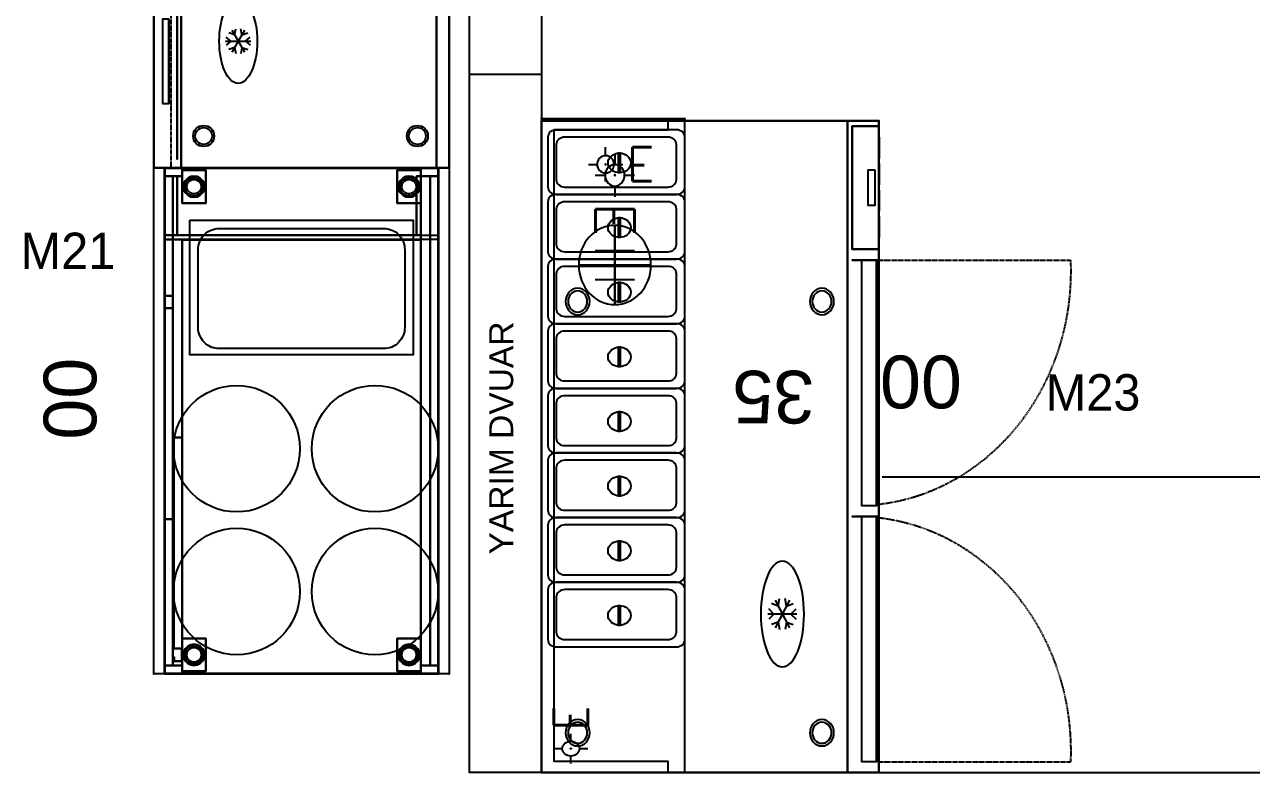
# Model space of a CAD drawing. Header units: millimetres. Extents: x 38967 to 51721, y 49836 to 53207.
# Drawn here: x 42206.4 to 42497.4, y 52458.8 to 52636.2 of the extents above; entities that cross this region are included whole.
import ezdxf
from ezdxf.enums import TextEntityAlignment as Align

# ---------------------------------------------------------------- set-up
doc = ezdxf.new("R2010")
doc.units = ezdxf.units.MM
doc.header["$LTSCALE"] = 5
doc.linetypes.add('DASHED2', pattern=[9.525, 6.35, -3.175])
doc.linetypes.add('NASCOSTA', pattern=[0.375, 0.25, -0.125])
for name, color, linetype in [('200-EquipBlack-3d', 250, 'Continuous'), ('200-EquipBorder-2d', 9, 'Continuous'), ('200-EquipHidden-2D', 53, 'DASHED2'), ('200-EquipID-2d', 7, 'Continuous'), ('200-EquipInternal-2d', 252, 'Continuous'), ('200-EquipRemBorder-3d', 7, 'Continuous'), ('200-EquipSteel-3d', 9, 'Continuous'), ('250-Connections-2d', 6, 'Continuous'), ('250-ele-2d', 20, 'Continuous')]:
    doc.layers.add(name, color=color, linetype=linetype)
doc.layers.add('200-InsPoint-3D', color=3, linetype='Continuous', plot=False)
doc.styles.add('Arial', font='arial.ttf')
doc.styles.add('ROMANS', font='micross.ttf')
doc.styles.add('SIMPLEX', font='simplex')
doc.styles.add('TAKSİM', font='GOTHIC.TTF', dxfattribs={"height": 20})

# ---------------------------------------------------------------- blocks, each defined once
blk = doc.blocks.new('ICE')
at = {"layer": '200-EquipInternal-2d'}
for p, q in [((0, 17.5), (-9.6, 28.4)), ((0, -30), (0, 30)), ((0, 17.5), (9.6, 28.4)), ((-15.2, 8.8), (-29.4, 5.9)), ((-26, -15), (26, 15)), ((-26, 15), (26, -15)), ((-15.2, 8.8), (-19.8, 22.5)), ((15.2, 8.8), (19.8, 22.5)), ((15.2, 8.8), (29.4, 5.9)), ((-15.2, -8.8), (-29.4, -5.9)), ((-15.2, -8.8), (-19.8, -22.5)), ((0, -17.5), (-9.6, -28.4)), ((0, -17.5), (9.6, -28.4)), ((15.2, -8.8), (29.4, -5.9)), ((15.2, -8.8), (19.8, -22.5))]:
    blk.add_line(p, q, dxfattribs=at)
blk.add_ellipse((0, 0), major_axis=(-100, 0), ratio=0.45, dxfattribs=at)
blk = doc.blocks.new('connection')
for p, q in [((-1.106, 1.636), (-1.106, -1.636)), ((1.106, 1.636), (1.106, -1.636)), ((-1.106, 0), (1.106, 0))]:
    blk.add_line(p, q)
at = {"extrusion": (-1, 0, 0)}
for p, q in [((0, 1.106, 1.636), (0, 1.106, -1.636)), ((0, 1.106), (0, -1.106)), ((0, -1.106, 1.636), (0, -1.106, -1.636))]:
    blk.add_line(p, q, dxfattribs=at)
at = {"extrusion": (0, -1, 0)}
for p, q in [((-1.106, 0, 1.636), (-1.106, 0, -1.636)), ((-1.106, 0), (1.106, 0)), ((1.106, 0, 1.636), (1.106, 0, -1.636))]:
    blk.add_line(p, q, dxfattribs=at)
blk.add_circle((0, 0), 3)
at = {"extrusion": (-1, 0, 0)}
blk.add_circle((0, 0), 3, dxfattribs=at)
at = {"extrusion": (0, -1, 0)}
blk.add_circle((0, 0), 3, dxfattribs=at)
blk = doc.blocks.new('ECON')
at = {"layer": '250-ele-2d'}
for p, q in [((0, 40.6), (0, 20.3)), ((-40.6, 0), (-20.3, 0)), ((20.3, 0), (40.6, 0)), ((0, -20.3), (0, -40.6))]:
    blk.add_line(p, q, dxfattribs=at)
for radius in [20.3, 1]:
    blk.add_circle((0, 0), radius, dxfattribs=at)
blk.add_point((0, 0), dxfattribs=at)
at = {"layer": '250-ele-2d', "style": 'SIMPLEX', "flags": 8}
blk.add_attdef('E', (50, -40.6), '', height=81, dxfattribs=at)
blk = doc.blocks.new('HB2P')
at = {"layer": '200-EquipBlack-3d'}
blk.add_3dface([(92.6, -692.1, 789.3), (160.1, -692.1, 789.3), (160.1, -678, 803.4), (92.6, -678, 803.4)], dxfattribs=at)
at = {"layer": '200-EquipBorder-2d'}
blk.add_lwpolyline([(0, -700), (1234, -700), (1234, 0), (0, 0)], close=True, dxfattribs=at)
at = {"layer": '200-EquipInternal-2d', "linetype": 'NASCOSTA'}
for p, q in [((264, -700), (264, -1098)), ((1214, -700), (1214, -1098))]:
    blk.add_line(p, q, dxfattribs=at)
for centre, start, end in [((283.9, -653.2), 267.4435, 353.9694), ((1194.1, -653.2), 186.0306, 272.5565)]:
    blk.add_arc(centre, 445.2, start, end, dxfattribs=at)
at = {"layer": '200-EquipRemBorder-3d', "extrusion": (1, 0, 0)}
for elevation in [264, 749]:
    blk.add_lwpolyline([(-700, 780), (-700, 230), (-645, 230), (-645, 835), (-665, 835), (-665, 780)], close=True, dxfattribs=dict(at, elevation=elevation))
at = {"layer": '200-EquipSteel-3d', "extrusion": (0, -1, 0), "elevation": 700.5}
for points in [[(30.9, 547.8), (70.9, 547.8), (70.9, 557.8), (30.9, 557.8)], [(30.9, 572.8), (70.9, 572.8), (70.9, 582.8), (30.9, 582.8)], [(30.9, 597.8), (70.9, 597.8), (70.9, 607.8), (30.9, 607.8)], [(30.9, 622.8), (70.9, 622.8), (70.9, 632.8), (30.9, 632.8)], [(30.9, 647.8), (70.9, 647.8), (70.9, 657.8), (30.9, 657.8)], [(30.9, 672.8), (70.9, 672.8), (70.9, 682.8), (30.9, 682.8)], [(30.9, 697.8), (70.9, 697.8), (70.9, 707.8), (30.9, 707.8)], [(30.9, 722.8), (70.9, 722.8), (70.9, 732.8), (30.9, 732.8)], [(30.9, 747.8), (70.9, 747.8), (70.9, 757.8), (30.9, 757.8)], [(30.9, 247.7), (70.9, 247.7), (70.9, 257.7), (30.9, 257.7)], [(30.9, 322.7), (70.9, 322.7), (70.9, 332.7), (30.9, 332.7)], [(30.9, 272.7), (70.9, 272.7), (70.9, 282.7), (30.9, 282.7)], [(30.9, 297.7), (70.9, 297.7), (70.9, 307.7), (30.9, 307.7)], [(30.9, 347.7), (70.9, 347.7), (70.9, 357.7), (30.9, 357.7)], [(30.9, 372.7), (70.9, 372.7), (70.9, 382.7), (30.9, 382.7)], [(30.9, 447.7), (70.9, 447.7), (70.9, 457.7), (30.9, 457.7)], [(30.9, 422.7), (70.9, 422.7), (70.9, 432.7), (30.9, 432.7)], [(30.9, 397.7), (70.9, 397.7), (70.9, 407.7), (30.9, 407.7)], [(80.9, 547.8), (120.9, 547.8), (120.9, 557.8), (80.9, 557.8)], [(80.9, 572.8), (120.9, 572.8), (120.9, 582.8), (80.9, 582.8)], [(80.9, 597.8), (120.9, 597.8), (120.9, 607.8), (80.9, 607.8)], [(80.9, 622.8), (120.9, 622.8), (120.9, 632.8), (80.9, 632.8)], [(80.9, 647.8), (120.9, 647.8), (120.9, 657.8), (80.9, 657.8)], [(80.9, 672.8), (120.9, 672.8), (120.9, 682.8), (80.9, 682.8)], [(80.9, 697.8), (120.9, 697.8), (120.9, 707.8), (80.9, 707.8)], [(80.9, 722.8), (120.9, 722.8), (120.9, 732.8), (80.9, 732.8)], [(80.9, 747.8), (120.9, 747.8), (120.9, 757.8), (80.9, 757.8)], [(80.9, 247.7), (120.9, 247.7), (120.9, 257.7), (80.9, 257.7)], [(80.9, 322.7), (120.9, 322.7), (120.9, 332.7), (80.9, 332.7)], [(80.9, 272.7), (120.9, 272.7), (120.9, 282.7), (80.9, 282.7)], [(80.9, 297.7), (120.9, 297.7), (120.9, 307.7), (80.9, 307.7)], [(80.9, 347.7), (120.9, 347.7), (120.9, 357.7), (80.9, 357.7)], [(80.9, 372.7), (120.9, 372.7), (120.9, 382.7), (80.9, 382.7)], [(80.9, 447.7), (120.9, 447.7), (120.9, 457.7), (80.9, 457.7)], [(80.9, 422.7), (120.9, 422.7), (120.9, 432.7), (80.9, 432.7)], [(80.9, 397.7), (120.9, 397.7), (120.9, 407.7), (80.9, 407.7)], [(130.9, 547.8), (170.9, 547.8), (170.9, 557.8), (130.9, 557.8)], [(130.9, 572.8), (170.9, 572.8), (170.9, 582.8), (130.9, 582.8)], [(130.9, 597.8), (170.9, 597.8), (170.9, 607.8), (130.9, 607.8)], [(130.9, 622.8), (170.9, 622.8), (170.9, 632.8), (130.9, 632.8)], [(130.9, 647.8), (170.9, 647.8), (170.9, 657.8), (130.9, 657.8)], [(130.9, 672.8), (170.9, 672.8), (170.9, 682.8), (130.9, 682.8)], [(130.9, 697.8), (170.9, 697.8), (170.9, 707.8), (130.9, 707.8)], [(130.9, 722.8), (170.9, 722.8), (170.9, 732.8), (130.9, 732.8)], [(130.9, 747.8), (170.9, 747.8), (170.9, 757.8), (130.9, 757.8)], [(130.9, 247.7), (170.9, 247.7), (170.9, 257.7), (130.9, 257.7)], [(130.9, 272.7), (170.9, 272.7), (170.9, 282.7), (130.9, 282.7)], [(130.9, 297.7), (170.9, 297.7), (170.9, 307.7), (130.9, 307.7)], [(130.9, 322.7), (170.9, 322.7), (170.9, 332.7), (130.9, 332.7)], [(130.9, 347.7), (170.9, 347.7), (170.9, 357.7), (130.9, 357.7)], [(130.9, 372.7), (170.9, 372.7), (170.9, 382.7), (130.9, 382.7)], [(130.9, 447.7), (170.9, 447.7), (170.9, 457.7), (130.9, 457.7)], [(130.9, 397.7), (170.9, 397.7), (170.9, 407.7), (130.9, 407.7)], [(130.9, 422.7), (170.9, 422.7), (170.9, 432.7), (130.9, 432.7)], [(180.9, 547.8), (220.9, 547.8), (220.9, 557.8), (180.9, 557.8)], [(180.9, 572.8), (220.9, 572.8), (220.9, 582.8), (180.9, 582.8)], [(180.9, 597.8), (220.9, 597.8), (220.9, 607.8), (180.9, 607.8)], [(180.9, 622.8), (220.9, 622.8), (220.9, 632.8), (180.9, 632.8)], [(180.9, 647.8), (220.9, 647.8), (220.9, 657.8), (180.9, 657.8)], [(180.9, 672.8), (220.9, 672.8), (220.9, 682.8), (180.9, 682.8)], [(180.9, 697.8), (220.9, 697.8), (220.9, 707.8), (180.9, 707.8)], [(180.9, 722.8), (220.9, 722.8), (220.9, 732.8), (180.9, 732.8)], [(180.9, 747.8), (220.9, 747.8), (220.9, 757.8), (180.9, 757.8)], [(180.9, 247.7), (220.9, 247.7), (220.9, 257.7), (180.9, 257.7)], [(180.9, 322.7), (220.9, 322.7), (220.9, 332.7), (180.9, 332.7)], [(180.9, 272.7), (220.9, 272.7), (220.9, 282.7), (180.9, 282.7)], [(180.9, 297.7), (220.9, 297.7), (220.9, 307.7), (180.9, 307.7)], [(180.9, 347.7), (220.9, 347.7), (220.9, 357.7), (180.9, 357.7)], [(180.9, 372.7), (220.9, 372.7), (220.9, 382.7), (180.9, 382.7)], [(180.9, 447.7), (220.9, 447.7), (220.9, 457.7), (180.9, 457.7)], [(180.9, 422.7), (220.9, 422.7), (220.9, 432.7), (180.9, 432.7)], [(180.9, 397.7), (220.9, 397.7), (220.9, 407.7), (180.9, 407.7)]]:
    blk.add_lwpolyline(points, close=True, dxfattribs=at)
at = {"layer": '200-EquipSteel-3d'}
for centre, radius in [((342, -75, 100), 25), ((342, -75), 20), ((1158.8, -75, 100), 25), ((1158.8, -75), 20), ((342, -582, 100), 25), ((1158.8, -582, 100), 25), ((342, -582), 20), ((1158.8, -582), 20)]:
    blk.add_circle(centre, radius, dxfattribs=at)
at = {"layer": '200-EquipSteel-3d', "invisible_edges": 15}
for points in [[(264, -700, 780), (264, -700, 230), (264, -645, 230), (264, -645, 780)], [(264, -645, 835), (264, -665, 835), (264, -665, 780), (264, -645, 780)], [(729, -700, 780), (729, -700, 230), (729, -645, 230), (729, -645, 780)], [(729, -645, 835), (729, -665, 835), (729, -665, 780), (729, -645, 780)], [(749, -700, 780), (749, -700, 230), (749, -645, 230), (749, -645, 780)], [(749, -645, 835), (749, -665, 835), (749, -665, 780), (749, -645, 780)], [(1214, -645, 835), (1214, -665, 835), (1214, -665, 780), (1214, -645, 780)], [(1214, -700, 780), (1214, -700, 230), (1214, -645, 230), (1214, -645, 780)]]:
    blk.add_3dface(points, dxfattribs=at)
at = {"layer": '200-EquipSteel-3d'}
for points in [[(264, -695, 835), (729, -695, 835), (729, -665, 835), (264, -665, 835)], [(749, -695, 835), (1214, -695, 835), (1214, -665, 835), (749, -665, 835)], [(264, -695, 805), (729, -695, 805), (729, -695, 835), (264, -695, 835)], [(749, -695, 805), (1214, -695, 805), (1214, -695, 835), (749, -695, 835)]]:
    blk.add_3dface(points, dxfattribs=at)
at = {"layer": '200-InsPoint-3D'}
for p in [(0, 0), (1234, 0), (0, -700), (1234, -700)]:
    blk.add_point(p, dxfattribs=at)
blk.add_blockref('ICE', (934, -500))
at = {"layer": '250-Connections-2d', "xscale": 25, "yscale": 25, "zscale": 25}
blk.add_blockref('connection', (273, -152.2), dxfattribs=at)
at = {"layer": '250-ele-2d'}
blk.add_blockref('ECON', (103, -152.2), dxfattribs=at).add_auto_attribs({'E': 'E'})
at = {"layer": '200-InsPoint-3D'}
blk.add_attdef('DISTANG', (0, 0), '', height=1, dxfattribs=at)
at = {"layer": '200-EquipSteel-3d'}
mesh = blk.add_polymesh((6, 3), dxfattribs=at)
for k, corner in enumerate([(1234, -635, 850), (1234, -635, 200), (1234, -635, 200), (0, -635, 850), (0, -635, 200), (0, -635, 200), (0, 0, 850), (0, 0, 200), (0, -635, 200), (1234, 0, 850), (1234, 0, 200), (1234, -635, 200), (1234, 0, 850), (1234, 0, 850), (1234, -635, 850), (0, 0, 850), (0, 0, 850), (0, -635, 850)]):
    mesh.set_mesh_vertex(divmod(k, 3), corner)
mesh = blk.add_polymesh((6, 3), dxfattribs=at)
for k, corner in enumerate([(1234, -700, 900), (1234, -700, 850), (1234, -700, 850), (0, -700, 900), (0, -700, 850), (0, -700, 850), (0, 0, 900), (0, 0, 850), (0, -700, 850), (1234, 0, 900), (1234, 0, 850), (1234, -700, 850), (1234, 0, 900), (1234, 0, 900), (1234, -700, 900), (0, 0, 900), (0, 0, 900), (0, -700, 900)]):
    mesh.set_mesh_vertex(divmod(k, 3), corner)
mesh = blk.add_polymesh((6, 3), dxfattribs=at)
for k, corner in enumerate([(243, -700, 780), (243, -700, 230), (243, -700, 230), (10, -700, 780), (10, -700, 230), (10, -700, 230), (10, -645, 835), (10, -645, 230), (10, -700, 230), (243, -645, 835), (243, -645, 230), (243, -700, 230), (243, -645, 835), (243, -645, 835), (243, -700, 780), (10, -645, 835), (10, -645, 835), (10, -700, 780)]):
    mesh.set_mesh_vertex(divmod(k, 3), corner)
blk = doc.blocks.new('attrib')
at = {"layer": '200-EquipID-2d', "style": 'Arial'}
blk.add_attdef('POS', text='', height=2.5, dxfattribs=at).set_placement((0, 0, -1), align=Align.MIDDLE)
at = {"layer": '200-EquipID-2d', "style": 'ROMANS', "flags": 1}
for tag, p in [('ZONA', (0, -4.905, -2)), ('EQUIPMENTDATA', (0, -7.89, -2)), ('LONGDESCR', (0, -11.302, -2)), ('EQUIPMENTCONN', (0, -14.714, -2)), ('ACCESSORYDATA', (0, -18.552, -2)), ('ACCESSORYCONN', (0, -21.857, -2))]:
    blk.add_attdef(tag, text='', height=2.5, dxfattribs=at).set_placement(p, align=Align.CENTER)
blk = doc.blocks.new('SquareClose_la0')
blk.add_lwpolyline([(0, 0), (1, 0), (1, 1), (0, 1)], close=True)
blk = doc.blocks.new('legfeet9070150')
at = {"layer": '200-EquipSteel-3d'}
for points in [[(-39, -28, 148), (-39, 28, 148), (39, 28, 148), (39, -28, 148)], [(-39, -28, 150), (39, -28, 150), (39, 28, 150), (-39, 28, 150)], [(-39, 28, 148), (-39, 28, 150), (39, 28, 150), (39, 28, 148)], [(-39, -28, 148), (-39, -28, 150), (-39, 28, 150), (-39, 28, 148)], [(39, -28, 148), (39, 28, 148), (39, 28, 150), (39, -28, 150)], [(-39, -28, 148), (39, -28, 148), (39, -28, 150), (-39, -28, 150)]]:
    blk.add_3dface(points, dxfattribs=at)
for points, invisible_edges in [([(-25.2, 0, 148), (-25.2, 0, 71.2), (-24, 7.8, 71.2), (-24, 7.8, 148)], 4), ([(-25.2, 0, 71.2), (-24.1, 0, 66.9), (-22.9, 7.4, 66.9), (-24, 7.8, 71.2)], 4), ([(-24, -7.8, 148), (-24, -7.8, 71.2), (-25.2, 0, 71.2), (-25.2, 0, 148)], 1), ([(-24, -7.8, 71.2), (-22.9, -7.4, 66.9), (-24.1, 0, 66.9), (-25.2, 0, 71.2)], 1), ([(-24, 7.8, 148), (-24, 7.8, 71.2), (-20.4, 14.8, 71.2), (-20.4, 14.8, 148)], 5), ([(-24, 7.8, 71.2), (-22.9, 7.4, 66.9), (-19.5, 14.1, 66.9), (-20.4, 14.8, 71.2)], 5), ([(-20.5, 6.7, 66.9), (-20.5, 6.7, 4.3), (-21.6, 0, 4.3), (-21.6, 0, 66.9)], 1), ([(-20.5, 6.7, 4.3), (-19.3, 6.3, 1.3), (-20.3, 0, 1.3), (-21.6, 0, 4.3)], 3), ([(-21.6, 0, 66.9), (-21.6, 0, 4.3), (-20.5, -6.7, 4.3), (-20.5, -6.7, 66.9)], 4), ([(-21.6, 0, 4.3), (-20.3, 0, 1.3), (-19.3, -6.3, 1.3), (-20.5, -6.7, 4.3)], 6), ([(-17.4, 12.7, 66.9), (-17.4, 12.7, 4.3), (-20.5, 6.7, 4.3), (-20.5, 6.7, 66.9)], 5), ([(-17.4, 12.7, 4.3), (-16.4, 11.9, 1.3), (-19.3, 6.3, 1.3), (-20.5, 6.7, 4.3)], 7), ([(-20.4, 14.8, 148), (-20.4, 14.8, 71.2), (-14.8, 20.4, 71.2), (-14.8, 20.4, 148)], 5), ([(-20.4, 14.8, 71.2), (-19.5, 14.1, 66.9), (-14.1, 19.5, 66.9), (-14.8, 20.4, 71.2)], 5), ([(-19.3, 6.3, 1.3), (-16.4, 5.3), (-17.2, 0), (-20.3, 0, 1.3)], 9), ([(-20.3, 0, 1.3), (-17.2, 0), (-16.4, -5.3), (-19.3, -6.3, 1.3)], 12), ([(-16.4, 11.9, 1.3), (-13.9, 10.1), (-16.4, 5.3), (-19.3, 6.3, 1.3)], 13), ([(-12.7, 17.4, 66.9), (-12.7, 17.4, 4.3), (-17.4, 12.7, 4.3), (-17.4, 12.7, 66.9)], 5), ([(-12.7, 17.4, 4.3), (-11.9, 16.4, 1.3), (-16.4, 11.9, 1.3), (-17.4, 12.7, 4.3)], 7), ([(-11.9, 16.4, 1.3), (-10.1, 13.9), (-13.9, 10.1), (-16.4, 11.9, 1.3)], 13), ([(-14.8, 20.4, 148), (-14.8, 20.4, 71.2), (-7.8, 24, 71.2), (-7.8, 24, 148)], 5), ([(-14.8, 20.4, 71.2), (-14.1, 19.5, 66.9), (-7.4, 22.9, 66.9), (-7.8, 24, 71.2)], 5), ([(-6.7, 20.5, 66.9), (-6.7, 20.5, 4.3), (-12.7, 17.4, 4.3), (-12.7, 17.4, 66.9)], 5), ([(-6.7, 20.5, 4.3), (-6.3, 19.3, 1.3), (-11.9, 16.4, 1.3), (-12.7, 17.4, 4.3)], 7), ([(-6.3, 19.3, 1.3), (-5.3, 16.4), (-10.1, 13.9), (-11.9, 16.4, 1.3)], 13), ([(-7.8, 24, 148), (-7.8, 24, 71.2), (0, 25.2, 71.2), (0, 25.2, 148)], 1), ([(-7.8, 24, 71.2), (-7.4, 22.9, 66.9), (0, 24.1, 66.9), (0, 25.2, 71.2)], 1), ([(0, 21.6, 66.9), (0, 21.6, 4.3), (-6.7, 20.5, 4.3), (-6.7, 20.5, 66.9)], 4), ([(0, 21.6, 4.3), (0, 20.3, 1.3), (-6.3, 19.3, 1.3), (-6.7, 20.5, 4.3)], 6), ([(0, 20.3, 1.3), (0, 17.2), (-5.3, 16.4), (-6.3, 19.3, 1.3)], 12), ([(0, 25.2, 148), (0, 25.2, 71.2), (7.8, 24, 71.2), (7.8, 24, 148)], 4), ([(0, 25.2, 71.2), (0, 24.1, 66.9), (7.4, 22.9, 66.9), (7.8, 24, 71.2)], 4), ([(6.7, 20.5, 66.9), (6.7, 20.5, 4.3), (0, 21.6, 4.3), (0, 21.6, 66.9)], 1), ([(6.7, 20.5, 4.3), (6.3, 19.3, 1.3), (0, 20.3, 1.3), (0, 21.6, 4.3)], 3), ([(6.3, 19.3, 1.3), (5.3, 16.4), (0, 17.2), (0, 20.3, 1.3)], 9), ([(11.9, 16.4, 1.3), (10.1, 13.9), (5.3, 16.4), (6.3, 19.3, 1.3)], 13), ([(12.7, 17.4, 4.3), (11.9, 16.4, 1.3), (6.3, 19.3, 1.3), (6.7, 20.5, 4.3)], 7), ([(12.7, 17.4, 66.9), (12.7, 17.4, 4.3), (6.7, 20.5, 4.3), (6.7, 20.5, 66.9)], 5), ([(7.8, 24, 71.2), (7.4, 22.9, 66.9), (14.1, 19.5, 66.9), (14.8, 20.4, 71.2)], 5), ([(7.8, 24, 148), (7.8, 24, 71.2), (14.8, 20.4, 71.2), (14.8, 20.4, 148)], 5), ([(16.4, 11.9, 1.3), (13.9, 10.1), (10.1, 13.9), (11.9, 16.4, 1.3)], 13), ([(17.4, 12.7, 4.3), (16.4, 11.9, 1.3), (11.9, 16.4, 1.3), (12.7, 17.4, 4.3)], 7), ([(17.4, 12.7, 66.9), (17.4, 12.7, 4.3), (12.7, 17.4, 4.3), (12.7, 17.4, 66.9)], 5), ([(19.3, 6.3, 1.3), (16.4, 5.3), (13.9, 10.1), (16.4, 11.9, 1.3)], 13), ([(14.8, 20.4, 71.2), (14.1, 19.5, 66.9), (19.5, 14.1, 66.9), (20.4, 14.8, 71.2)], 5), ([(14.8, 20.4, 148), (14.8, 20.4, 71.2), (20.4, 14.8, 71.2), (20.4, 14.8, 148)], 5), ([(20.5, 6.7, 4.3), (19.3, 6.3, 1.3), (16.4, 11.9, 1.3), (17.4, 12.7, 4.3)], 7), ([(20.3, 0, 1.3), (17.2, 0), (16.4, 5.3), (19.3, 6.3, 1.3)], 12), ([(19.3, -6.3, 1.3), (16.4, -5.3), (17.2, 0), (20.3, 0, 1.3)], 9), ([(20.5, 6.7, 66.9), (20.5, 6.7, 4.3), (17.4, 12.7, 4.3), (17.4, 12.7, 66.9)], 5), ([(21.6, 0, 4.3), (20.3, 0, 1.3), (19.3, 6.3, 1.3), (20.5, 6.7, 4.3)], 6), ([(20.5, -6.7, 4.3), (19.3, -6.3, 1.3), (20.3, 0, 1.3), (21.6, 0, 4.3)], 3), ([(20.4, 14.8, 71.2), (19.5, 14.1, 66.9), (22.9, 7.4, 66.9), (24, 7.8, 71.2)], 5), ([(20.4, 14.8, 148), (20.4, 14.8, 71.2), (24, 7.8, 71.2), (24, 7.8, 148)], 5), ([(21.6, 0, 66.9), (21.6, 0, 4.3), (20.5, 6.7, 4.3), (20.5, 6.7, 66.9)], 4), ([(20.5, -6.7, 66.9), (20.5, -6.7, 4.3), (21.6, 0, 4.3), (21.6, 0, 66.9)], 1), ([(24, 7.8, 71.2), (22.9, 7.4, 66.9), (24.1, 0, 66.9), (25.2, 0, 71.2)], 1), ([(25.2, 0, 71.2), (24.1, 0, 66.9), (22.9, -7.4, 66.9), (24, -7.8, 71.2)], 4), ([(24, 7.8, 148), (24, 7.8, 71.2), (25.2, 0, 71.2), (25.2, 0, 148)], 1), ([(25.2, 0, 148), (25.2, 0, 71.2), (24, -7.8, 71.2), (24, -7.8, 148)], 4), ([(-20.4, -14.8, 71.2), (-19.5, -14.1, 66.9), (-22.9, -7.4, 66.9), (-24, -7.8, 71.2)], 5), ([(-20.4, -14.8, 148), (-20.4, -14.8, 71.2), (-24, -7.8, 71.2), (-24, -7.8, 148)], 5), ([(-20.5, -6.7, 4.3), (-19.3, -6.3, 1.3), (-16.4, -11.9, 1.3), (-17.4, -12.7, 4.3)], 7), ([(-20.5, -6.7, 66.9), (-20.5, -6.7, 4.3), (-17.4, -12.7, 4.3), (-17.4, -12.7, 66.9)], 5), ([(-14.8, -20.4, 71.2), (-14.1, -19.5, 66.9), (-19.5, -14.1, 66.9), (-20.4, -14.8, 71.2)], 5), ([(-14.8, -20.4, 148), (-14.8, -20.4, 71.2), (-20.4, -14.8, 71.2), (-20.4, -14.8, 148)], 5), ([(-19.3, -6.3, 1.3), (-16.4, -5.3), (-13.9, -10.1), (-16.4, -11.9, 1.3)], 13), ([(-17.4, -12.7, 4.3), (-16.4, -11.9, 1.3), (-11.9, -16.4, 1.3), (-12.7, -17.4, 4.3)], 7), ([(-17.4, -12.7, 66.9), (-17.4, -12.7, 4.3), (-12.7, -17.4, 4.3), (-12.7, -17.4, 66.9)], 5), ([(-16.4, -11.9, 1.3), (-13.9, -10.1), (-10.1, -13.9), (-11.9, -16.4, 1.3)], 13), ([(-7.8, -24, 71.2), (-7.4, -22.9, 66.9), (-14.1, -19.5, 66.9), (-14.8, -20.4, 71.2)], 5), ([(-7.8, -24, 148), (-7.8, -24, 71.2), (-14.8, -20.4, 71.2), (-14.8, -20.4, 148)], 5), ([(-12.7, -17.4, 4.3), (-11.9, -16.4, 1.3), (-6.3, -19.3, 1.3), (-6.7, -20.5, 4.3)], 7), ([(-12.7, -17.4, 66.9), (-12.7, -17.4, 4.3), (-6.7, -20.5, 4.3), (-6.7, -20.5, 66.9)], 5), ([(-11.9, -16.4, 1.3), (-10.1, -13.9), (-5.3, -16.4), (-6.3, -19.3, 1.3)], 13), ([(0, -25.2, 71.2), (0, -24.1, 66.9), (-7.4, -22.9, 66.9), (-7.8, -24, 71.2)], 4), ([(0, -25.2, 148), (0, -25.2, 71.2), (-7.8, -24, 71.2), (-7.8, -24, 148)], 4), ([(-6.7, -20.5, 4.3), (-6.3, -19.3, 1.3), (0, -20.3, 1.3), (0, -21.6, 4.3)], 3), ([(-6.7, -20.5, 66.9), (-6.7, -20.5, 4.3), (0, -21.6, 4.3), (0, -21.6, 66.9)], 1), ([(-6.3, -19.3, 1.3), (-5.3, -16.4), (0, -17.2), (0, -20.3, 1.3)], 9), ([(0, -20.3, 1.3), (0, -17.2), (5.3, -16.4), (6.3, -19.3, 1.3)], 12), ([(0, -21.6, 4.3), (0, -20.3, 1.3), (6.3, -19.3, 1.3), (6.7, -20.5, 4.3)], 6), ([(0, -21.6, 66.9), (0, -21.6, 4.3), (6.7, -20.5, 4.3), (6.7, -20.5, 66.9)], 4), ([(7.8, -24, 71.2), (7.4, -22.9, 66.9), (0, -24.1, 66.9), (0, -25.2, 71.2)], 1), ([(7.8, -24, 148), (7.8, -24, 71.2), (0, -25.2, 71.2), (0, -25.2, 148)], 1), ([(6.3, -19.3, 1.3), (5.3, -16.4), (10.1, -13.9), (11.9, -16.4, 1.3)], 13), ([(6.7, -20.5, 4.3), (6.3, -19.3, 1.3), (11.9, -16.4, 1.3), (12.7, -17.4, 4.3)], 7), ([(6.7, -20.5, 66.9), (6.7, -20.5, 4.3), (12.7, -17.4, 4.3), (12.7, -17.4, 66.9)], 5), ([(14.8, -20.4, 71.2), (14.1, -19.5, 66.9), (7.4, -22.9, 66.9), (7.8, -24, 71.2)], 5), ([(14.8, -20.4, 148), (14.8, -20.4, 71.2), (7.8, -24, 71.2), (7.8, -24, 148)], 5), ([(11.9, -16.4, 1.3), (10.1, -13.9), (13.9, -10.1), (16.4, -11.9, 1.3)], 13), ([(12.7, -17.4, 4.3), (11.9, -16.4, 1.3), (16.4, -11.9, 1.3), (17.4, -12.7, 4.3)], 7), ([(12.7, -17.4, 66.9), (12.7, -17.4, 4.3), (17.4, -12.7, 4.3), (17.4, -12.7, 66.9)], 5), ([(16.4, -11.9, 1.3), (13.9, -10.1), (16.4, -5.3), (19.3, -6.3, 1.3)], 13), ([(20.4, -14.8, 71.2), (19.5, -14.1, 66.9), (14.1, -19.5, 66.9), (14.8, -20.4, 71.2)], 5), ([(20.4, -14.8, 148), (20.4, -14.8, 71.2), (14.8, -20.4, 71.2), (14.8, -20.4, 148)], 5), ([(17.4, -12.7, 4.3), (16.4, -11.9, 1.3), (19.3, -6.3, 1.3), (20.5, -6.7, 4.3)], 7), ([(17.4, -12.7, 66.9), (17.4, -12.7, 4.3), (20.5, -6.7, 4.3), (20.5, -6.7, 66.9)], 5), ([(24, -7.8, 71.2), (22.9, -7.4, 66.9), (19.5, -14.1, 66.9), (20.4, -14.8, 71.2)], 5), ([(24, -7.8, 148), (24, -7.8, 71.2), (20.4, -14.8, 71.2), (20.4, -14.8, 148)], 5)]:
    blk.add_3dface(points, dxfattribs=dict(at, invisible_edges=invisible_edges))
blk = doc.blocks.new('BoxOpen204201_laSteel')
at = {"layer": '200-EquipSteel-3d', "invisible_edges": 1}
blk.add_3dface([(0, 42, 1), (0, 42), (0, 0), (0, 0, 1)], dxfattribs=at)
at = {"layer": '200-EquipSteel-3d'}
for points in [[(20, 42), (20, 42, 1), (1, 42, 1), (1, 42)], [(20, 0, 1), (20, 0), (20, 42), (20, 42, 1)], [(0, 0), (0, 0, 1), (20, 0, 1), (20, 0)]]:
    blk.add_3dface(points, dxfattribs=at)
blk = doc.blocks.new('BoxOpen2Side_laSteel')
at = {"layer": '200-EquipSteel-3d'}
for points in [[(1, 1), (0, 1), (0, 0), (1, 0)], [(0, 1, 1), (0, 0, 1), (1, 0, 1), (1, 1, 1)]]:
    blk.add_3dface(points, dxfattribs=at)
at = {"layer": '200-EquipSteel-3d', "invisible_edges": 10}
for points in [[(0, 1), (0, 0), (0, 0, 1), (0, 1, 1)], [(1, 0), (1, 1), (1, 1, 1), (1, 0, 1)]]:
    blk.add_3dface(points, dxfattribs=at)
blk = doc.blocks.new('BoxClose_laSteel')
at = {"layer": '200-EquipSteel-3d'}
for points in [[(1, 1), (0, 1), (0, 0), (1, 0)], [(0, 1), (0, 0), (0, 0, 1), (0, 1, 1)], [(1, 1), (0, 1), (0, 1, 1), (1, 1, 1)], [(0, 1, 1), (0, 0, 1), (1, 0, 1), (1, 1, 1)], [(1, 0), (1, 1), (1, 1, 1), (1, 0, 1)], [(0, 0), (1, 0), (1, 0, 1), (0, 0, 1)]]:
    blk.add_3dface(points, dxfattribs=at)
blk = doc.blocks.new('SlidingDoorBody1010-2D')
blk.add_lwpolyline([(1, 0.95), (1, 0), (0, 0), (0, 1), (1, 1)])
blk = doc.blocks.new('SlidingDoorEnd1015-2D')
for p, q in [((1.5, 1), (0, 1)), ((1.45, 0.95), (0, 0.95)), ((1, 0), (1, 0.05)), ((1, 0.05), (1.45, 0.05)), ((1, 0), (1.5, 0)), ((1.45, 0.05), (1.45, 0.95)), ((1.5, 0), (1.5, 1))]:
    blk.add_line(p, q)
blk = doc.blocks.new('SlidingDoorBody1010-3D')
at = {"layer": '200-EquipSteel-3d'}
for points in [[(0, 1, 1), (0, 1), (0, 0), (0, 0, 1)], [(1, 1, 1), (0, 1, 1), (0, 1), (1, 1)], [(1, 0, 1), (1, 0), (1, 0.95), (1, 0.95, 1)], [(0, 0), (0, 0, 1), (1, 0, 1), (1, 0)]]:
    blk.add_3dface(points, dxfattribs=at)
blk = doc.blocks.new('specialSlidingCupboard-$0433')
at = {"layer": '200-InsPoint-3D'}
for p in [(0, 0), (1200, 0), (0, -700), (1200, -700)]:
    blk.add_point(p, dxfattribs=at)
at = {"layer": '200-EquipHidden-2D'}
for p, xscale, yscale, zscale in [((0, -25), 20, -42, 20), ((0, -675), 1200, 650, 1200), ((1030, -675), 10, 650, 10), ((1200, -25), -20, -42, 20), ((0, -675), 20, 42, 20), ((1200, -675), -20, 42, 20), ((1040, -655), 140, 10, 140)]:
    blk.add_blockref('SquareClose_la0', p, dxfattribs=dict(at, xscale=xscale, yscale=yscale, zscale=zscale))
at = {"layer": '200-EquipInternal-2d', "yscale": 20, "zscale": 648}
for name, p, xscale in [('SlidingDoorEnd1015-2D', (60, -653), -20), ('SlidingDoorBody1010-2D', (560.2, -653), -500.25), ('SlidingDoorBody1010-2D', (366.7, -675), 500.25), ('SlidingDoorEnd1015-2D', (866.9, -675), 20)]:
    blk.add_blockref(name, p, dxfattribs=dict(at, xscale=xscale))
at = {"layer": '200-EquipSteel-3d', "zscale": 750}
for name, p, yscale in [('BoxOpen204201_laSteel', (0, -25, 100), -1), ('BoxOpen2Side_laSteel', (0, -633, 100), 566)]:
    blk.add_blockref(name, p, dxfattribs=dict(at, yscale=yscale))
at = {"layer": '200-EquipSteel-3d'}
for name, p, xscale, yscale, zscale in [('BoxClose_laSteel', (1, -674, 100), 1198, 648, 40), ('BoxClose_laSteel', (20, -45, 790), 1160, 20, 60), ('BoxClose_laSteel', (20, -25, 100), 1180, -1, 750), ('BoxOpen204201_laSteel', (1200, -25, 100), -1, -1, 750), ('BoxClose_laSteel', (1, -633, 455), 1028, 566, 40), ('BoxClose_laSteel', (1030, -675, 140), 10, 608, 650), ('BoxClose_laSteel', (1040, -77, 140), 140, 10, 650), ('BoxOpen2Side_laSteel', (1200, -633, 100), -1, 566, 750), ('SlidingDoorBody1010-3D', (560.2, -653, 140), -500.25, 20, 648), ('BoxClose_laSteel', (20, -675, 790), 1160, 20, 60), ('SlidingDoorBody1010-3D', (366.7, -675, 140), 500.25, 20, 648), ('BoxClose_laSteel', (1040, -655, 140), 140, 10, 650)]:
    blk.add_blockref(name, p, dxfattribs=dict(at, xscale=xscale, yscale=yscale, zscale=zscale))
for name, p, zscale in [('legfeet9070150', (45, -95), 0.666666666666667), ('legfeet9070150', (1155, -95), 0.666666666666667), ('legfeet9070150', (45, -605), 0.666666666666667), ('legfeet9070150', (1155, -605), 0.666666666666667), ('BoxOpen204201_laSteel', (0, -675, 100), 750)]:
    blk.add_blockref(name, p, dxfattribs=dict(at, zscale=zscale))
at = {"layer": '200-EquipSteel-3d', "xscale": -1, "zscale": 750}
blk.add_blockref('BoxOpen204201_laSteel', (1200, -675, 100), dxfattribs=at)
blk = doc.blocks.new('A$C4DBF6129')
at = {"layer": '200-EquipBorder-2d'}
for points in [[(15.6, 32.5), (2, 32.5, 0.414214), (0, 30.5), (0, 2, 0.414214), (2, 0), (15.6, 0, 0.414214), (17.6, 2), (17.6, 30.5, 0.414214)], [(13.6, 30.5), (4, 30.5, 0.414214), (2, 28.5), (2, 4, 0.414214), (4, 2), (13.6, 2, 0.414214), (15.6, 4), (15.6, 28.5, 0.414214)]]:
    blk.add_lwpolyline(points, format="xyb", close=True, dxfattribs=at)
blk.add_lwpolyline([(11.2, 15.81), (5.95, 15.81), (5.95, 15.29), (11.2, 15.29)], close=True, dxfattribs=at)
blk.add_circle((8.57, 15.53), 2.68, dxfattribs=at)
blk = doc.blocks.new('ZVR1780')
at = {"layer": '200-EquipBorder-2d'}
blk.add_line((0, -340), (1780, -340), dxfattribs=at)
for points in [[(1780, -340), (1780, 0), (0, 0), (0, -340), (1780, -340)], [(0, -300), (30, -300), (30, -30), (1750, -30), (1750, -300), (1780, -300)]]:
    blk.add_lwpolyline(points, dxfattribs=at)
for p in [(0, 0), (1780, 0), (1780, 0), (0, -340), (1780, -340)]:
    blk.add_point(p, dxfattribs=at)
at = {"layer": '200-InsPoint-3D'}
for p in [(0, 0), (0, 0), (1780, 0), (1780, 0), (0, -340), (0, -340), (1780, -340)]:
    blk.add_point(p, dxfattribs=at)
at = {"xscale": 10, "yscale": 10, "zscale": 10}
for p in [(342, -340), (518, -340), (694, -340), (870, -340), (1046, -340), (1222, -340), (1398, -340), (1574, -340)]:
    blk.add_blockref('A$C4DBF6129', p, dxfattribs=at)
at = {"layer": '250-ele-2d'}
blk.add_blockref('ECON', (65, -69.4), dxfattribs=at).add_auto_attribs({'E': 'E'})
blk.add_blockref('ECON', (65, -69.4), dxfattribs=at).add_auto_attribs({'E': 'E'})
at = {"layer": '200-InsPoint-3D', "flags": 9}
blk.add_attdef('DISTANG', (0, 0), '', height=1, dxfattribs=at)
blk.add_attdef('DISTANG', (0, 0), '', height=1, dxfattribs=at)
blk = doc.blocks.new('HAC')
at = {"layer": '250-Connections-2d'}
for p, q in [((-2.76, 4.09), (-2.76, -4.09)), ((2.76, 4.09), (2.76, -4.09)), ((-2.76, 0), (2.76, 0))]:
    blk.add_line(p, q, dxfattribs=at)
blk.add_circle((0, 0), 7.5, dxfattribs=at)
blk = doc.blocks.new('HB2PU')
at = {"layer": '200-EquipBlack-3d', "extrusion": (0, -1, 0), "elevation": 665}
for points in [[(596.5, 756.4), (596.5, 706.4), (396.5, 706.4), (396.5, 756.4)], [(1081.5, 756.4), (1081.5, 706.4), (881.5, 706.4), (881.5, 756.4)]]:
    blk.add_lwpolyline(points, close=True, dxfattribs=at)
at = {"layer": '200-EquipBlack-3d'}
for points in [[(596.5, -680, 756.4), (596.5, -665, 706.4), (396.5, -665, 706.4), (396.5, -680, 756.4)], [(1081.5, -680, 756.4), (1081.5, -665, 706.4), (881.5, -665, 706.4), (881.5, -680, 756.4)], [(66.4, -700.5, 785.2), (106.4, -700.5, 785.2), (106.4, -700.5, 805.2), (66.4, -700.5, 805.2)], [(113.9, -700.5, 785.2), (133.9, -700.5, 785.2), (133.9, -700.5, 805.2), (113.9, -700.5, 805.2)]]:
    blk.add_3dface(points, dxfattribs=at)
at = {"layer": '200-EquipBorder-2d'}
blk.add_lwpolyline([(0, -700), (1234, -700), (1234, 0), (0, 0)], close=True, dxfattribs=at)
at = {"layer": '200-EquipInternal-2d'}
for p, q in [((0, -30), (1234, -30)), ((739.5, -660), (739.5, -700))]:
    blk.add_line(p, q, dxfattribs=at)
at = {"layer": '200-EquipInternal-2d', "linetype": 'NASCOSTA'}
blk.add_line((250, -660), (1234, -660), dxfattribs=at)
at = {"layer": '200-EquipInternal-2d'}
blk.add_lwpolyline([(250, -660), (250, -740), (0, -740), (0, -700)], dxfattribs=at)
at = {"layer": '200-EquipSteel-3d', "extrusion": (0, -1, 0)}
for points, elevation in [([(264, 230), (264, 830), (729, 830), (729, 230)], 645), ([(749, 230), (749, 830), (1214, 830), (1214, 230)], 645), ([(30.9, 547.8), (70.9, 547.8), (70.9, 557.8), (30.9, 557.8)], 700.5), ([(30.9, 572.8), (70.9, 572.8), (70.9, 582.8), (30.9, 582.8)], 700.5), ([(30.9, 597.8), (70.9, 597.8), (70.9, 607.8), (30.9, 607.8)], 700.5), ([(30.9, 622.8), (70.9, 622.8), (70.9, 632.8), (30.9, 632.8)], 700.5), ([(30.9, 647.8), (70.9, 647.8), (70.9, 657.8), (30.9, 657.8)], 700.5), ([(30.9, 672.8), (70.9, 672.8), (70.9, 682.8), (30.9, 682.8)], 700.5), ([(30.9, 697.8), (70.9, 697.8), (70.9, 707.8), (30.9, 707.8)], 700.5), ([(30.9, 722.8), (70.9, 722.8), (70.9, 732.8), (30.9, 732.8)], 700.5), ([(30.9, 747.8), (70.9, 747.8), (70.9, 757.8), (30.9, 757.8)], 700.5), ([(30.9, 247.7), (70.9, 247.7), (70.9, 257.7), (30.9, 257.7)], 700.5), ([(30.9, 322.7), (70.9, 322.7), (70.9, 332.7), (30.9, 332.7)], 700.5), ([(30.9, 272.7), (70.9, 272.7), (70.9, 282.7), (30.9, 282.7)], 700.5), ([(30.9, 297.7), (70.9, 297.7), (70.9, 307.7), (30.9, 307.7)], 700.5), ([(30.9, 347.7), (70.9, 347.7), (70.9, 357.7), (30.9, 357.7)], 700.5), ([(30.9, 372.7), (70.9, 372.7), (70.9, 382.7), (30.9, 382.7)], 700.5), ([(30.9, 447.7), (70.9, 447.7), (70.9, 457.7), (30.9, 457.7)], 700.5), ([(30.9, 422.7), (70.9, 422.7), (70.9, 432.7), (30.9, 432.7)], 700.5), ([(30.9, 397.7), (70.9, 397.7), (70.9, 407.7), (30.9, 407.7)], 700.5), ([(80.9, 547.8), (120.9, 547.8), (120.9, 557.8), (80.9, 557.8)], 700.5), ([(80.9, 572.8), (120.9, 572.8), (120.9, 582.8), (80.9, 582.8)], 700.5), ([(80.9, 597.8), (120.9, 597.8), (120.9, 607.8), (80.9, 607.8)], 700.5), ([(80.9, 622.8), (120.9, 622.8), (120.9, 632.8), (80.9, 632.8)], 700.5), ([(80.9, 647.8), (120.9, 647.8), (120.9, 657.8), (80.9, 657.8)], 700.5), ([(80.9, 672.8), (120.9, 672.8), (120.9, 682.8), (80.9, 682.8)], 700.5), ([(80.9, 697.8), (120.9, 697.8), (120.9, 707.8), (80.9, 707.8)], 700.5), ([(80.9, 722.8), (120.9, 722.8), (120.9, 732.8), (80.9, 732.8)], 700.5), ([(80.9, 747.8), (120.9, 747.8), (120.9, 757.8), (80.9, 757.8)], 700.5), ([(80.9, 247.7), (120.9, 247.7), (120.9, 257.7), (80.9, 257.7)], 700.5), ([(80.9, 322.7), (120.9, 322.7), (120.9, 332.7), (80.9, 332.7)], 700.5), ([(80.9, 272.7), (120.9, 272.7), (120.9, 282.7), (80.9, 282.7)], 700.5), ([(80.9, 297.7), (120.9, 297.7), (120.9, 307.7), (80.9, 307.7)], 700.5), ([(80.9, 347.7), (120.9, 347.7), (120.9, 357.7), (80.9, 357.7)], 700.5), ([(80.9, 372.7), (120.9, 372.7), (120.9, 382.7), (80.9, 382.7)], 700.5), ([(80.9, 447.7), (120.9, 447.7), (120.9, 457.7), (80.9, 457.7)], 700.5), ([(80.9, 422.7), (120.9, 422.7), (120.9, 432.7), (80.9, 432.7)], 700.5), ([(80.9, 397.7), (120.9, 397.7), (120.9, 407.7), (80.9, 407.7)], 700.5), ([(130.9, 547.8), (170.9, 547.8), (170.9, 557.8), (130.9, 557.8)], 700.5), ([(130.9, 572.8), (170.9, 572.8), (170.9, 582.8), (130.9, 582.8)], 700.5), ([(130.9, 597.8), (170.9, 597.8), (170.9, 607.8), (130.9, 607.8)], 700.5), ([(130.9, 622.8), (170.9, 622.8), (170.9, 632.8), (130.9, 632.8)], 700.5), ([(130.9, 647.8), (170.9, 647.8), (170.9, 657.8), (130.9, 657.8)], 700.5), ([(130.9, 672.8), (170.9, 672.8), (170.9, 682.8), (130.9, 682.8)], 700.5), ([(130.9, 697.8), (170.9, 697.8), (170.9, 707.8), (130.9, 707.8)], 700.5), ([(130.9, 722.8), (170.9, 722.8), (170.9, 732.8), (130.9, 732.8)], 700.5), ([(130.9, 747.8), (170.9, 747.8), (170.9, 757.8), (130.9, 757.8)], 700.5), ([(130.9, 247.7), (170.9, 247.7), (170.9, 257.7), (130.9, 257.7)], 700.5), ([(130.9, 272.7), (170.9, 272.7), (170.9, 282.7), (130.9, 282.7)], 700.5), ([(130.9, 297.7), (170.9, 297.7), (170.9, 307.7), (130.9, 307.7)], 700.5), ([(130.9, 322.7), (170.9, 322.7), (170.9, 332.7), (130.9, 332.7)], 700.5), ([(130.9, 347.7), (170.9, 347.7), (170.9, 357.7), (130.9, 357.7)], 700.5), ([(130.9, 372.7), (170.9, 372.7), (170.9, 382.7), (130.9, 382.7)], 700.5), ([(130.9, 447.7), (170.9, 447.7), (170.9, 457.7), (130.9, 457.7)], 700.5), ([(130.9, 397.7), (170.9, 397.7), (170.9, 407.7), (130.9, 407.7)], 700.5), ([(130.9, 422.7), (170.9, 422.7), (170.9, 432.7), (130.9, 432.7)], 700.5), ([(180.9, 547.8), (220.9, 547.8), (220.9, 557.8), (180.9, 557.8)], 700.5), ([(180.9, 572.8), (220.9, 572.8), (220.9, 582.8), (180.9, 582.8)], 700.5), ([(180.9, 597.8), (220.9, 597.8), (220.9, 607.8), (180.9, 607.8)], 700.5), ([(180.9, 622.8), (220.9, 622.8), (220.9, 632.8), (180.9, 632.8)], 700.5), ([(180.9, 647.8), (220.9, 647.8), (220.9, 657.8), (180.9, 657.8)], 700.5), ([(180.9, 672.8), (220.9, 672.8), (220.9, 682.8), (180.9, 682.8)], 700.5), ([(180.9, 697.8), (220.9, 697.8), (220.9, 707.8), (180.9, 707.8)], 700.5), ([(180.9, 722.8), (220.9, 722.8), (220.9, 732.8), (180.9, 732.8)], 700.5), ([(180.9, 747.8), (220.9, 747.8), (220.9, 757.8), (180.9, 757.8)], 700.5), ([(180.9, 247.7), (220.9, 247.7), (220.9, 257.7), (180.9, 257.7)], 700.5), ([(180.9, 322.7), (220.9, 322.7), (220.9, 332.7), (180.9, 332.7)], 700.5), ([(180.9, 272.7), (220.9, 272.7), (220.9, 282.7), (180.9, 282.7)], 700.5), ([(180.9, 297.7), (220.9, 297.7), (220.9, 307.7), (180.9, 307.7)], 700.5), ([(180.9, 347.7), (220.9, 347.7), (220.9, 357.7), (180.9, 357.7)], 700.5), ([(180.9, 372.7), (220.9, 372.7), (220.9, 382.7), (180.9, 382.7)], 700.5), ([(180.9, 447.7), (220.9, 447.7), (220.9, 457.7), (180.9, 457.7)], 700.5), ([(180.9, 422.7), (220.9, 422.7), (220.9, 432.7), (180.9, 432.7)], 700.5), ([(180.9, 397.7), (220.9, 397.7), (220.9, 407.7), (180.9, 407.7)], 700.5)]:
    blk.add_lwpolyline(points, close=True, dxfattribs=dict(at, elevation=elevation))
at = {"layer": '200-EquipSteel-3d'}
for centre, radius in [((342, -75, 100), 25), ((342, -75), 20), ((1158.8, -75, 100), 25), ((1158.8, -75), 20), ((342, -582, 100), 25), ((342, -582), 20), ((1158.8, -582, 100), 25), ((1158.8, -582), 20)]:
    blk.add_circle(centre, radius, dxfattribs=at)
at = {"layer": '200-EquipSteel-3d', "invisible_edges": 15}
for points in [[(596.5, -685, 706.4), (729, -685, 230), (264, -685, 230), (396.5, -685, 706.4)], [(264, -685, 230), (396.5, -685, 706.4), (396.5, -685, 756.4), (264, -685, 830)], [(396.5, -685, 756.4), (264, -685, 830), (729, -685, 830), (596.5, -685, 756.4)], [(729, -685, 830), (729, -685, 230), (596.5, -685, 706.4), (596.5, -685, 756.4)], [(749, -685, 230), (881.5, -685, 706.4), (881.5, -685, 756.4), (749, -685, 830)], [(1081.5, -685, 706.4), (1214, -685, 230), (749, -685, 230), (881.5, -685, 706.4)], [(881.5, -685, 756.4), (749, -685, 830), (1214, -685, 830), (1081.5, -685, 756.4)], [(1214, -685, 830), (1214, -685, 230), (1081.5, -685, 706.4), (1081.5, -685, 756.4)]]:
    blk.add_3dface(points, dxfattribs=at)
at = {"layer": '200-InsPoint-3D'}
for p in [(0, 0), (1234, 0), (0, -700), (1234, -700)]:
    blk.add_point(p, dxfattribs=at)
blk.add_blockref('ICE', (934, -500))
at = {"layer": '250-Connections-2d', "xscale": 10, "yscale": 10, "zscale": 10}
blk.add_blockref('HAC', (273, -152.2), dxfattribs=at)
at = {"layer": '250-ele-2d'}
blk.add_blockref('ECON', (50, -99.2), dxfattribs=at).add_auto_attribs({'E': 'E'})
at = {"layer": '200-InsPoint-3D'}
blk.add_attdef('DISTANG', (0, 0), '', height=1, dxfattribs=at)
at = {"layer": '200-EquipSteel-3d'}
mesh = blk.add_polymesh((6, 3), dxfattribs=at)
for k, corner in enumerate([(1234, -700, 900), (1234, -700, 850), (1234, -700, 850), (0, -700, 900), (0, -700, 850), (0, -700, 850), (0, 0, 900), (0, 0, 850), (0, -700, 850), (1234, 0, 900), (1234, 0, 850), (1234, -700, 850), (1234, 0, 900), (1234, 0, 900), (1234, -700, 900), (0, 0, 900), (0, 0, 900), (0, -700, 900)]):
    mesh.set_mesh_vertex(divmod(k, 3), corner)
mesh = blk.add_polymesh((6, 3), dxfattribs=at)
for k, corner in enumerate([(1234, -635, 850), (1234, -635, 200), (1234, -635, 200), (0, -635, 850), (0, -635, 200), (0, -635, 200), (0, 0, 850), (0, 0, 200), (0, -635, 200), (1234, 0, 850), (1234, 0, 200), (1234, -635, 200), (1234, 0, 850), (1234, 0, 850), (1234, -635, 850), (0, 0, 850), (0, 0, 850), (0, -635, 850)]):
    mesh.set_mesh_vertex(divmod(k, 3), corner)
mesh = blk.add_polymesh((6, 3), dxfattribs=at)
for k, corner in enumerate([(1234, -30, 1000), (1234, -30, 900), (1234, -30, 900), (0, -30, 1000), (0, -30, 900), (0, -30, 900), (0, 0, 1000), (0, 0, 900), (0, -30, 900), (1234, 0, 1000), (1234, 0, 900), (1234, -30, 900), (1234, 0, 1000), (1234, 0, 1000), (1234, -30, 1000), (0, 0, 1000), (0, 0, 1000), (0, -30, 1000)]):
    mesh.set_mesh_vertex(divmod(k, 3), corner)
mesh = blk.add_polymesh((6, 3), dxfattribs=at)
for k, corner in enumerate([(243, -700, 830), (243, -700, 230), (243, -700, 230), (10, -700, 830), (10, -700, 230), (10, -700, 230), (10, -645, 830), (10, -645, 230), (10, -700, 230), (243, -645, 830), (243, -645, 230), (243, -700, 230), (243, -645, 830), (243, -645, 830), (243, -700, 830), (10, -645, 830), (10, -645, 830), (10, -700, 830)]):
    mesh.set_mesh_vertex(divmod(k, 3), corner)

msp = doc.modelspace()

# ---------------------------------------------------------------- linework, layer by layer
msp.add_lwpolyline([(42329.02, 52458.84), (42535.39, 52458.84), (42535.39, 52528.84), (42409.85, 52528.84)])
at = {"layer": '200-EquipBorder-2d'}
for points in [[(42237.07, 52482.24), (42237.07, 52602.24), (42307.07, 52602.24), (42307.07, 52482.24)], [(42245.57, 52589.84), (42298.57, 52589.84), (42298.57, 52557.84), (42245.57, 52557.84)]]:
    msp.add_lwpolyline(points, close=True, dxfattribs=at)
msp.add_lwpolyline([(42252.57, 52587.84), (42291.57, 52587.84, -0.414214), (42296.57, 52582.84), (42296.57, 52564.34, -0.414214), (42291.57, 52559.34), (42252.57, 52559.34, -0.414214), (42247.57, 52564.34), (42247.57, 52582.84, -0.414214)], format="xyb", close=True, dxfattribs=at)
for centre in [(42256.71, 52535.61), (42289.51, 52535.61), (42256.71, 52501.74), (42289.51, 52501.74)]:
    msp.add_circle(centre, 15, dxfattribs=at)
at = {"layer": '200-EquipID-2d'}
for p, q in [((42311.9, 52458.84), (42311.9, 52780.64)), ((42311.9, 52624.42), (42329.02, 52624.42))]:
    msp.add_line(p, q, dxfattribs=at)
msp.add_lwpolyline([(42311.9, 52780.64), (42329.02, 52780.64), (42329.02, 52458.84), (42311.9, 52458.84)], close=True, dxfattribs=at)

# ---------------------------------------------------------------- block references
at = {"xscale": 0.1000000000000227, "yscale": 0.1000000000000227, "zscale": 0.1000000000000227, "rotation": 270}
msp.add_blockref('HB2PU', (42307.07, 52725.64), dxfattribs=at).add_auto_attribs({'DISTANG': '1052.799867390426^I5.301749503378254'})
ref = msp.add_blockref('HB2P', (42329.02, 52613.34), dxfattribs=dict(xscale=-0.1252019386083703, yscale=0.1142857142840512, zscale=0.1, rotation=90))
ref.add_attrib('DISTANG', '1052.799867390426^I5.301749503378254', (42329.02, 52613.34), dxfattribs={"layer": '200-InsPoint-3D', "height": 0.1, "rotation": 90, "text_generation_flag": 2})
at = {"yscale": 0.09999999999854481}
for name, p, xscale, zscale, rotation in [('ZVR1780', (42329.02, 52458.84), 0.08707865168253193, 0.1000000000000227, 90), ('specialSlidingCupboard-$0433', (42307.07, 52482.24), -0.09999999999854481, 0.1, 270)]:
    msp.add_blockref(name, p, dxfattribs=dict(at, xscale=xscale, zscale=zscale, rotation=rotation))
ref = msp.add_blockref('ECON', (42344.22, 52603.04), dxfattribs=dict(xscale=-0.09999999999854481, yscale=0.09999999999854481, zscale=0.1, rotation=180))
ref.add_attrib('E', 'E', (42349.23, 52607.11), dxfattribs={"layer": '250-ele-2d', "height": 8.1, "rotation": 180, "style": 'SIMPLEX', "text_generation_flag": 2, "flags": 8})
at = {"layer": '200-EquipID-2d'}
ref = msp.add_blockref('attrib', (42217.15, 52547.46), dxfattribs=dict(at, xscale=-5, yscale=5, zscale=5, rotation=270))
ref.add_attrib('POS', '00', dxfattribs={"color": 1, "height": 12.5, "rotation": 270, "style": 'Arial', "text_generation_flag": 2}).set_placement((42217.15, 52547.46, -5), align=Align.MIDDLE)
ref = msp.add_blockref('attrib', (42419.02, 52551.44), dxfattribs=dict(at, xscale=-5, yscale=5, zscale=5, rotation=180))
ref.add_attrib('POS', '00', dxfattribs={"color": 1, "height": 12.5, "rotation": 180, "style": 'Arial', "text_generation_flag": 2}).set_placement((42419.02, 52551.44, -5), align=Align.MIDDLE)
ref = msp.add_blockref('attrib', (42384.02, 52547.84), dxfattribs=dict(at, xscale=5, yscale=5, zscale=5, rotation=180))
ref.add_attrib('POS', '35', dxfattribs={"color": 7, "height": 12.5, "rotation": 180, "style": 'Arial'}).set_placement((42384.02, 52547.84, -5), align=Align.MIDDLE)

# ---------------------------------------------------------------- texts
at = {"style": 'TAKSİM'}
for s, p in [('M21', (42216.67, 52578.2)), ('M23', (42459.84, 52544.64))]:
    msp.add_text(s, height=8.64, dxfattribs=at).set_placement(p, align=Align.CENTER)
at = {"layer": '200-EquipID-2d', "insert": (42316.6, 52510.53), "char_height": 5.6944, "width": 102.3862, "attachment_point": 1, "rotation": 90, "style": 'ROMANS'}
msp.add_mtext('{\\fMicrosoft Sans Serif|b0|i0|c162|p34;YARIM DVUAR}', dxfattribs=at)

doc.saveas('drawing.dxf')
